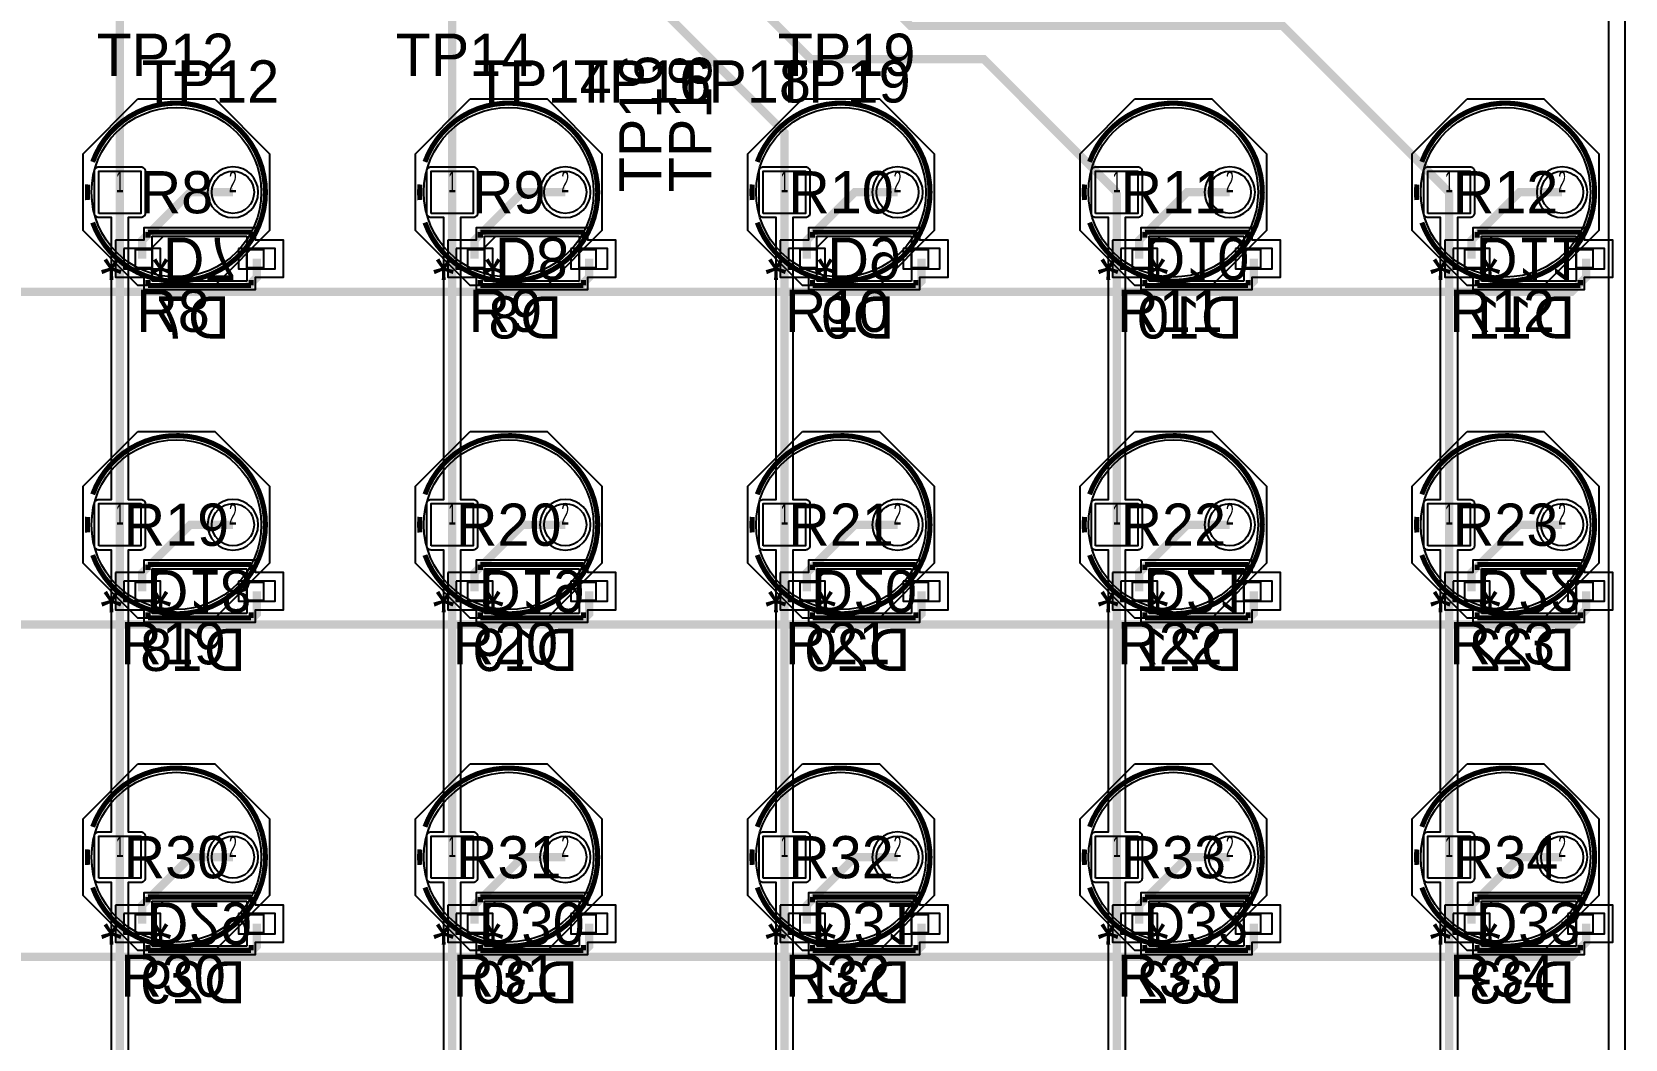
# Model space of a CAD drawing. Extents: x -64 to 44, y -64 to 41.
# Drawn here: x -4.45 to 43.5, y -15.47 to 14.82 of the extents above; entities that cross this region are included whole.
import ezdxf
from ezdxf.enums import TextEntityAlignment as Align

# ---------------------------------------------------------------- set-up
doc = ezdxf.new("R2010")
doc.units = 0
for name, color, linetype in [('ASSEMBLY', 12, 'CONTINUOUS'), ('BOUND', 85, 'CONTINUOUS'), ('COND', 80, 'CONTINUOUS'), ('COND2', 2, 'CONTINUOUS'), ('PACKAGES', 202, 'CONTINUOUS'), ('SILK_SCREEN', 85, 'CONTINUOUS'), ('SOLDER_MASK', 85, 'CONTINUOUS'), ('TEXT', 142, 'CONTINUOUS')]:
    doc.layers.add(name, color=color, linetype=linetype)

msp = doc.modelspace()

# ---------------------------------------------------------------- linework, layer by layer
at = {"layer": 'ASSEMBLY'}
for points in [[(2.4545, 10, -1), (-2.6509, 10, -1), (2.4545, 10)], [(12.4545, 10, -1), (7.3491, 10, -1), (12.4545, 10)], [(22.4545, 10, -1), (17.3491, 10, -1), (22.4545, 10)], [(32.4545, 10, -1), (27.3491, 10, -1), (32.4545, 10)], [(42.4545, 10, -1), (37.3491, 10, -1), (42.4545, 10)], [(2.4545, 0, -1), (-2.6509, 0, -1), (2.4545, 0)], [(12.4545, 0, -1), (7.3491, 0, -1), (12.4545, 0)], [(22.4545, 0, -1), (17.3491, 0, -1), (22.4545, 0)], [(32.4545, 0, -1), (27.3491, 0, -1), (32.4545, 0)], [(42.4545, 0, -1), (37.3491, 0, -1), (42.4545, 0)], [(2.4545, -10, -1), (-2.6509, -10, -1), (2.4545, -10)], [(12.4545, -10, -1), (7.3491, -10, -1), (12.4545, -10)], [(22.4545, -10, -1), (17.3491, -10, -1), (22.4545, -10)], [(32.4545, -10, -1), (27.3491, -10, -1), (32.4545, -10)], [(42.4545, -10, -1), (37.3491, -10, -1), (42.4545, -10)]]:
    msp.add_lwpolyline(points, format="xyb", dxfattribs=at)
for points in [[(-0.825, 8.3375), (-0.4875, 8.675)], [(-0.825, 8.675), (2.025, 8.675)], [(-0.825, 7.325), (-0.825, 8.675)], [(2.025, 8.675), (2.025, 7.325)], [(9.175, 8.3375), (9.5125, 8.675)], [(9.175, 8.675), (12.025, 8.675)], [(9.175, 7.325), (9.175, 8.675)], [(12.025, 8.675), (12.025, 7.325)], [(19.175, 8.3375), (19.5125, 8.675)], [(19.175, 8.675), (22.025, 8.675)], [(19.175, 7.325), (19.175, 8.675)], [(22.025, 8.675), (22.025, 7.325)], [(29.175, 8.3375), (29.5125, 8.675)], [(29.175, 8.675), (32.025, 8.675)], [(29.175, 7.325), (29.175, 8.675)], [(32.025, 8.675), (32.025, 7.325)], [(39.175, 8.3375), (39.5125, 8.675)], [(39.175, 8.675), (42.025, 8.675)], [(39.175, 7.325), (39.175, 8.675)], [(42.025, 8.675), (42.025, 7.325)], [(-1.325, 7.725), (-1.325, 8.275)], [(-1.325, 8.275), (-0.825, 8.275)], [(-0.825, 8.275), (-0.825, 7.725)], [(2.025, 7.725), (2.025, 8.275)], [(2.025, 8.275), (2.525, 8.275)], [(2.525, 8.275), (2.525, 7.725)], [(8.675, 7.725), (8.675, 8.275)], [(8.675, 8.275), (9.175, 8.275)], [(9.175, 8.275), (9.175, 7.725)], [(12.025, 7.725), (12.025, 8.275)], [(12.025, 8.275), (12.525, 8.275)], [(12.525, 8.275), (12.525, 7.725)], [(18.675, 7.725), (18.675, 8.275)], [(18.675, 8.275), (19.175, 8.275)], [(19.175, 8.275), (19.175, 7.725)], [(22.025, 7.725), (22.025, 8.275)], [(22.025, 8.275), (22.525, 8.275)], [(22.525, 8.275), (22.525, 7.725)], [(28.675, 7.725), (28.675, 8.275)], [(28.675, 8.275), (29.175, 8.275)], [(29.175, 8.275), (29.175, 7.725)], [(32.025, 7.725), (32.025, 8.275)], [(32.025, 8.275), (32.525, 8.275)], [(32.525, 8.275), (32.525, 7.725)], [(38.675, 7.725), (38.675, 8.275)], [(38.675, 8.275), (39.175, 8.275)], [(39.175, 8.275), (39.175, 7.725)], [(42.025, 7.725), (42.025, 8.275)], [(42.025, 8.275), (42.525, 8.275)], [(42.525, 8.275), (42.525, 7.725)], [(-0.825, 7.725), (-1.325, 7.725)], [(2.525, 7.725), (2.025, 7.725)], [(9.175, 7.725), (8.675, 7.725)], [(12.525, 7.725), (12.025, 7.725)], [(19.175, 7.725), (18.675, 7.725)], [(22.525, 7.725), (22.025, 7.725)], [(29.175, 7.725), (28.675, 7.725)], [(32.525, 7.725), (32.025, 7.725)], [(39.175, 7.725), (38.675, 7.725)], [(42.525, 7.725), (42.025, 7.725)], [(-0.825, 7.6625), (-0.4875, 7.325)], [(2.025, 7.325), (-0.825, 7.325)], [(9.175, 7.6625), (9.5125, 7.325)], [(12.025, 7.325), (9.175, 7.325)], [(19.175, 7.6625), (19.5125, 7.325)], [(22.025, 7.325), (19.175, 7.325)], [(29.175, 7.6625), (29.5125, 7.325)], [(32.025, 7.325), (29.175, 7.325)], [(39.175, 7.6625), (39.5125, 7.325)], [(42.025, 7.325), (39.175, 7.325)], [(-0.825, -1.6625), (-0.4875, -1.325)], [(-0.825, -1.325), (2.025, -1.325)], [(-0.825, -2.675), (-0.825, -1.325)], [(2.025, -1.325), (2.025, -2.675)], [(9.175, -1.6625), (9.5125, -1.325)], [(9.175, -1.325), (12.025, -1.325)], [(9.175, -2.675), (9.175, -1.325)], [(12.025, -1.325), (12.025, -2.675)], [(19.175, -1.6625), (19.5125, -1.325)], [(19.175, -1.325), (22.025, -1.325)], [(19.175, -2.675), (19.175, -1.325)], [(22.025, -1.325), (22.025, -2.675)], [(29.175, -1.6625), (29.5125, -1.325)], [(29.175, -1.325), (32.025, -1.325)], [(29.175, -2.675), (29.175, -1.325)], [(32.025, -1.325), (32.025, -2.675)], [(39.175, -1.6625), (39.5125, -1.325)], [(39.175, -1.325), (42.025, -1.325)], [(39.175, -2.675), (39.175, -1.325)], [(42.025, -1.325), (42.025, -2.675)], [(-1.325, -2.275), (-1.325, -1.725)], [(-1.325, -1.725), (-0.825, -1.725)], [(-0.825, -1.725), (-0.825, -2.275)], [(2.025, -2.275), (2.025, -1.725)], [(2.025, -1.725), (2.525, -1.725)], [(2.525, -1.725), (2.525, -2.275)], [(8.675, -2.275), (8.675, -1.725)], [(8.675, -1.725), (9.175, -1.725)], [(9.175, -1.725), (9.175, -2.275)], [(12.025, -2.275), (12.025, -1.725)], [(12.025, -1.725), (12.525, -1.725)], [(12.525, -1.725), (12.525, -2.275)], [(18.675, -2.275), (18.675, -1.725)], [(18.675, -1.725), (19.175, -1.725)], [(19.175, -1.725), (19.175, -2.275)], [(22.025, -2.275), (22.025, -1.725)], [(22.025, -1.725), (22.525, -1.725)], [(22.525, -1.725), (22.525, -2.275)], [(28.675, -2.275), (28.675, -1.725)], [(28.675, -1.725), (29.175, -1.725)], [(29.175, -1.725), (29.175, -2.275)], [(32.025, -2.275), (32.025, -1.725)], [(32.025, -1.725), (32.525, -1.725)], [(32.525, -1.725), (32.525, -2.275)], [(38.675, -2.275), (38.675, -1.725)], [(38.675, -1.725), (39.175, -1.725)], [(39.175, -1.725), (39.175, -2.275)], [(42.025, -2.275), (42.025, -1.725)], [(42.025, -1.725), (42.525, -1.725)], [(42.525, -1.725), (42.525, -2.275)], [(-0.825, -2.275), (-1.325, -2.275)], [(-0.825, -2.3375), (-0.4875, -2.675)], [(2.525, -2.275), (2.025, -2.275)], [(9.175, -2.275), (8.675, -2.275)], [(9.175, -2.3375), (9.5125, -2.675)], [(12.525, -2.275), (12.025, -2.275)], [(19.175, -2.275), (18.675, -2.275)], [(19.175, -2.3375), (19.5125, -2.675)], [(22.525, -2.275), (22.025, -2.275)], [(29.175, -2.275), (28.675, -2.275)], [(29.175, -2.3375), (29.5125, -2.675)], [(32.525, -2.275), (32.025, -2.275)], [(39.175, -2.275), (38.675, -2.275)], [(39.175, -2.3375), (39.5125, -2.675)], [(42.525, -2.275), (42.025, -2.275)], [(2.025, -2.675), (-0.825, -2.675)], [(12.025, -2.675), (9.175, -2.675)], [(22.025, -2.675), (19.175, -2.675)], [(32.025, -2.675), (29.175, -2.675)], [(42.025, -2.675), (39.175, -2.675)], [(-0.825, -11.6625), (-0.4875, -11.325)], [(-0.825, -11.325), (2.025, -11.325)], [(-0.825, -12.675), (-0.825, -11.325)], [(2.025, -11.325), (2.025, -12.675)], [(9.175, -11.6625), (9.5125, -11.325)], [(9.175, -11.325), (12.025, -11.325)], [(9.175, -12.675), (9.175, -11.325)], [(12.025, -11.325), (12.025, -12.675)], [(19.175, -11.6625), (19.5125, -11.325)], [(19.175, -11.325), (22.025, -11.325)], [(19.175, -12.675), (19.175, -11.325)], [(22.025, -11.325), (22.025, -12.675)], [(29.175, -11.6625), (29.5125, -11.325)], [(29.175, -11.325), (32.025, -11.325)], [(29.175, -12.675), (29.175, -11.325)], [(32.025, -11.325), (32.025, -12.675)], [(39.175, -11.6625), (39.5125, -11.325)], [(39.175, -11.325), (42.025, -11.325)], [(39.175, -12.675), (39.175, -11.325)], [(42.025, -11.325), (42.025, -12.675)], [(-1.325, -12.275), (-1.325, -11.725)], [(-1.325, -11.725), (-0.825, -11.725)], [(-0.825, -11.725), (-0.825, -12.275)], [(2.025, -12.275), (2.025, -11.725)], [(2.025, -11.725), (2.525, -11.725)], [(2.525, -11.725), (2.525, -12.275)], [(8.675, -12.275), (8.675, -11.725)], [(8.675, -11.725), (9.175, -11.725)], [(9.175, -11.725), (9.175, -12.275)], [(12.025, -12.275), (12.025, -11.725)], [(12.025, -11.725), (12.525, -11.725)], [(12.525, -11.725), (12.525, -12.275)], [(18.675, -12.275), (18.675, -11.725)], [(18.675, -11.725), (19.175, -11.725)], [(19.175, -11.725), (19.175, -12.275)], [(22.025, -12.275), (22.025, -11.725)], [(22.025, -11.725), (22.525, -11.725)], [(22.525, -11.725), (22.525, -12.275)], [(28.675, -12.275), (28.675, -11.725)], [(28.675, -11.725), (29.175, -11.725)], [(29.175, -11.725), (29.175, -12.275)], [(32.025, -12.275), (32.025, -11.725)], [(32.025, -11.725), (32.525, -11.725)], [(32.525, -11.725), (32.525, -12.275)], [(38.675, -12.275), (38.675, -11.725)], [(38.675, -11.725), (39.175, -11.725)], [(39.175, -11.725), (39.175, -12.275)], [(42.025, -12.275), (42.025, -11.725)], [(42.025, -11.725), (42.525, -11.725)], [(42.525, -11.725), (42.525, -12.275)], [(-0.825, -12.275), (-1.325, -12.275)], [(-0.825, -12.3375), (-0.4875, -12.675)], [(2.525, -12.275), (2.025, -12.275)], [(9.175, -12.275), (8.675, -12.275)], [(9.175, -12.3375), (9.5125, -12.675)], [(12.525, -12.275), (12.025, -12.275)], [(19.175, -12.275), (18.675, -12.275)], [(19.175, -12.3375), (19.5125, -12.675)], [(22.525, -12.275), (22.025, -12.275)], [(29.175, -12.275), (28.675, -12.275)], [(29.175, -12.3375), (29.5125, -12.675)], [(32.525, -12.275), (32.025, -12.275)], [(39.175, -12.275), (38.675, -12.275)], [(39.175, -12.3375), (39.5125, -12.675)], [(42.525, -12.275), (42.025, -12.275)], [(2.025, -12.675), (-0.825, -12.675)], [(12.025, -12.675), (9.175, -12.675)], [(22.025, -12.675), (19.175, -12.675)], [(32.025, -12.675), (29.175, -12.675)], [(42.025, -12.675), (39.175, -12.675)]]:
    msp.add_lwpolyline(points, dxfattribs=at)
at = {"layer": 'BOUND'}
for points in [[(-1.2539, 12.8067), (1.0575, 12.8067), (2.7085, 11.1557), (2.7085, 8.8443), (1.0575, 7.1933), (-1.2539, 7.1933), (-2.9049, 8.8443), (-2.9049, 11.1557)], [(8.7461, 12.8067), (11.0575, 12.8067), (12.7085, 11.1557), (12.7085, 8.8443), (11.0575, 7.1933), (8.7461, 7.1933), (7.0951, 8.8443), (7.0951, 11.1557)], [(18.7461, 12.8067), (21.0575, 12.8067), (22.7085, 11.1557), (22.7085, 8.8443), (21.0575, 7.1933), (18.7461, 7.1933), (17.0951, 8.8443), (17.0951, 11.1557)], [(28.7461, 12.8067), (31.0575, 12.8067), (32.7085, 11.1557), (32.7085, 8.8443), (31.0575, 7.1933), (28.7461, 7.1933), (27.0951, 8.8443), (27.0951, 11.1557)], [(38.7461, 12.8067), (41.0575, 12.8067), (42.7085, 11.1557), (42.7085, 8.8443), (41.0575, 7.1933), (38.7461, 7.1933), (37.0951, 8.8443), (37.0951, 11.1557)], [(-1.929, 8.559), (-1.929, 7.441), (-1.079, 7.441), (-1.079, 7.071), (2.279, 7.071), (2.279, 7.441), (3.129, 7.441), (3.129, 8.559), (2.279, 8.559), (2.279, 8.929), (-1.079, 8.929), (-1.079, 8.559)], [(8.071, 8.559), (8.071, 7.441), (8.921, 7.441), (8.921, 7.071), (12.279, 7.071), (12.279, 7.441), (13.129, 7.441), (13.129, 8.559), (12.279, 8.559), (12.279, 8.929), (8.921, 8.929), (8.921, 8.559)], [(18.071, 8.559), (18.071, 7.441), (18.921, 7.441), (18.921, 7.071), (22.279, 7.071), (22.279, 7.441), (23.129, 7.441), (23.129, 8.559), (22.279, 8.559), (22.279, 8.929), (18.921, 8.929), (18.921, 8.559)], [(28.071, 8.559), (28.071, 7.441), (28.921, 7.441), (28.921, 7.071), (32.279, 7.071), (32.279, 7.441), (33.129, 7.441), (33.129, 8.559), (32.279, 8.559), (32.279, 8.929), (28.921, 8.929), (28.921, 8.559)], [(38.071, 8.559), (38.071, 7.441), (38.921, 7.441), (38.921, 7.071), (42.279, 7.071), (42.279, 7.441), (43.129, 7.441), (43.129, 8.559), (42.279, 8.559), (42.279, 8.929), (38.921, 8.929), (38.921, 8.559)], [(-1.2539, 2.8067), (1.0575, 2.8067), (2.7085, 1.1557), (2.7085, -1.1557), (1.0575, -2.8067), (-1.2539, -2.8067), (-2.9049, -1.1557), (-2.9049, 1.1557)], [(8.7461, 2.8067), (11.0575, 2.8067), (12.7085, 1.1557), (12.7085, -1.1557), (11.0575, -2.8067), (8.7461, -2.8067), (7.0951, -1.1557), (7.0951, 1.1557)], [(18.7461, 2.8067), (21.0575, 2.8067), (22.7085, 1.1557), (22.7085, -1.1557), (21.0575, -2.8067), (18.7461, -2.8067), (17.0951, -1.1557), (17.0951, 1.1557)], [(28.7461, 2.8067), (31.0575, 2.8067), (32.7085, 1.1557), (32.7085, -1.1557), (31.0575, -2.8067), (28.7461, -2.8067), (27.0951, -1.1557), (27.0951, 1.1557)], [(38.7461, 2.8067), (41.0575, 2.8067), (42.7085, 1.1557), (42.7085, -1.1557), (41.0575, -2.8067), (38.7461, -2.8067), (37.0951, -1.1557), (37.0951, 1.1557)], [(-1.929, -1.441), (-1.929, -2.559), (-1.079, -2.559), (-1.079, -2.929), (2.279, -2.929), (2.279, -2.559), (3.129, -2.559), (3.129, -1.441), (2.279, -1.441), (2.279, -1.071), (-1.079, -1.071), (-1.079, -1.441)], [(8.071, -1.441), (8.071, -2.559), (8.921, -2.559), (8.921, -2.929), (12.279, -2.929), (12.279, -2.559), (13.129, -2.559), (13.129, -1.441), (12.279, -1.441), (12.279, -1.071), (8.921, -1.071), (8.921, -1.441)], [(18.071, -1.441), (18.071, -2.559), (18.921, -2.559), (18.921, -2.929), (22.279, -2.929), (22.279, -2.559), (23.129, -2.559), (23.129, -1.441), (22.279, -1.441), (22.279, -1.071), (18.921, -1.071), (18.921, -1.441)], [(28.071, -1.441), (28.071, -2.559), (28.921, -2.559), (28.921, -2.929), (32.279, -2.929), (32.279, -2.559), (33.129, -2.559), (33.129, -1.441), (32.279, -1.441), (32.279, -1.071), (28.921, -1.071), (28.921, -1.441)], [(38.071, -1.441), (38.071, -2.559), (38.921, -2.559), (38.921, -2.929), (42.279, -2.929), (42.279, -2.559), (43.129, -2.559), (43.129, -1.441), (42.279, -1.441), (42.279, -1.071), (38.921, -1.071), (38.921, -1.441)], [(-1.2539, -7.1933), (1.0575, -7.1933), (2.7085, -8.8443), (2.7085, -11.1557), (1.0575, -12.8067), (-1.2539, -12.8067), (-2.9049, -11.1557), (-2.9049, -8.8443)], [(8.7461, -7.1933), (11.0575, -7.1933), (12.7085, -8.8443), (12.7085, -11.1557), (11.0575, -12.8067), (8.7461, -12.8067), (7.0951, -11.1557), (7.0951, -8.8443)], [(18.7461, -7.1933), (21.0575, -7.1933), (22.7085, -8.8443), (22.7085, -11.1557), (21.0575, -12.8067), (18.7461, -12.8067), (17.0951, -11.1557), (17.0951, -8.8443)], [(28.7461, -7.1933), (31.0575, -7.1933), (32.7085, -8.8443), (32.7085, -11.1557), (31.0575, -12.8067), (28.7461, -12.8067), (27.0951, -11.1557), (27.0951, -8.8443)], [(38.7461, -7.1933), (41.0575, -7.1933), (42.7085, -8.8443), (42.7085, -11.1557), (41.0575, -12.8067), (38.7461, -12.8067), (37.0951, -11.1557), (37.0951, -8.8443)], [(-1.929, -11.441), (-1.929, -12.559), (-1.079, -12.559), (-1.079, -12.929), (2.279, -12.929), (2.279, -12.559), (3.129, -12.559), (3.129, -11.441), (2.279, -11.441), (2.279, -11.071), (-1.079, -11.071), (-1.079, -11.441)], [(8.071, -11.441), (8.071, -12.559), (8.921, -12.559), (8.921, -12.929), (12.279, -12.929), (12.279, -12.559), (13.129, -12.559), (13.129, -11.441), (12.279, -11.441), (12.279, -11.071), (8.921, -11.071), (8.921, -11.441)], [(18.071, -11.441), (18.071, -12.559), (18.921, -12.559), (18.921, -12.929), (22.279, -12.929), (22.279, -12.559), (23.129, -12.559), (23.129, -11.441), (22.279, -11.441), (22.279, -11.071), (18.921, -11.071), (18.921, -11.441)], [(28.071, -11.441), (28.071, -12.559), (28.921, -12.559), (28.921, -12.929), (32.279, -12.929), (32.279, -12.559), (33.129, -12.559), (33.129, -11.441), (32.279, -11.441), (32.279, -11.071), (28.921, -11.071), (28.921, -11.441)], [(38.071, -11.441), (38.071, -12.559), (38.921, -12.559), (38.921, -12.929), (42.279, -12.929), (42.279, -12.559), (43.129, -12.559), (43.129, -11.441), (42.279, -11.441), (42.279, -11.071), (38.921, -11.071), (38.921, -11.441)]]:
    msp.add_lwpolyline(points, close=True, dxfattribs=at)
at = {"layer": 'COND'}
msp.add_lwpolyline([(-62.9999, 39), (42.9999, 39), (42.9999, -63.4999), (-62.9999, -63.4999)], dxfattribs=at)
for points in [[(-2.0522, -19.2378), (-2.0522, -10.7622), (-2.435, -10.7622, -0.414214), (-2.5622, -10.635), (-2.5622, -9.365, -0.414214), (-2.435, -9.2378), (-2.0522, -9.2378), (-2.0522, -0.7622), (-2.435, -0.7622, -0.414214), (-2.5622, -0.635), (-2.5622, 0.635, -0.414214), (-2.435, 0.7622), (-2.0522, 0.7622), (-2.0522, 9.2378), (-2.435, 9.2378, -0.414214), (-2.5622, 9.365), (-2.5622, 10.635, -0.414214), (-2.435, 10.7622), (-1.165, 10.7622, -0.414214), (-1.0378, 10.635), (-1.0378, 9.365, -0.414214), (-1.165, 9.2378), (-1.5478, 9.2378), (-1.5478, 0.7622), (-1.165, 0.7622, -0.414214), (-1.0378, 0.635), (-1.0378, -0.635, -0.414214), (-1.165, -0.7622), (-1.5478, -0.7622), (-1.5478, -9.2378), (-1.165, -9.2378, -0.414214), (-1.0378, -9.365), (-1.0378, -10.635, -0.414214), (-1.165, -10.7622), (-1.5478, -10.7622), (-1.5478, -19.2378)], [(7.9478, -19.2378), (7.9478, -10.7622), (7.565, -10.7622, -0.414214), (7.4378, -10.635), (7.4378, -9.365, -0.414214), (7.565, -9.2378), (7.9478, -9.2378), (7.9478, -0.7622), (7.565, -0.7622, -0.414214), (7.4378, -0.635), (7.4378, 0.635, -0.414214), (7.565, 0.7622), (7.9478, 0.7622), (7.9478, 9.2378), (7.565, 9.2378, -0.414214), (7.4378, 9.365), (7.4378, 10.635, -0.414214), (7.565, 10.7622), (8.835, 10.7622, -0.414214), (8.9622, 10.635), (8.9622, 9.365, -0.414214), (8.835, 9.2378), (8.4522, 9.2378), (8.4522, 0.7622), (8.835, 0.7622, -0.414214), (8.9622, 0.635), (8.9622, -0.635, -0.414214), (8.835, -0.7622), (8.4522, -0.7622), (8.4522, -9.2378), (8.835, -9.2378, -0.414214), (8.9622, -9.365), (8.9622, -10.635, -0.414214), (8.835, -10.7622), (8.4522, -10.7622), (8.4522, -19.2378)], [(17.9478, -19.2378), (17.9478, -10.7622), (17.565, -10.7622, -0.414214), (17.4378, -10.635), (17.4378, -9.365, -0.414214), (17.565, -9.2378), (17.9478, -9.2378), (17.9478, -0.7622), (17.565, -0.7622, -0.414214), (17.4378, -0.635), (17.4378, 0.635, -0.414214), (17.565, 0.7622), (17.9478, 0.7622), (17.9478, 9.2378), (17.565, 9.2378, -0.414214), (17.4378, 9.365), (17.4378, 10.635, -0.414214), (17.565, 10.7622), (18.835, 10.7622, -0.414214), (18.9622, 10.635), (18.9622, 9.365, -0.414214), (18.835, 9.2378), (18.4522, 9.2378), (18.4522, 0.7622), (18.835, 0.7622, -0.414214), (18.9622, 0.635), (18.9622, -0.635, -0.414214), (18.835, -0.7622), (18.4522, -0.7622), (18.4522, -9.2378), (18.835, -9.2378, -0.414214), (18.9622, -9.365), (18.9622, -10.635, -0.414214), (18.835, -10.7622), (18.4522, -10.7622), (18.4522, -19.2378)], [(27.9478, -19.2378), (27.9478, -10.7622), (27.565, -10.7622, -0.414214), (27.4378, -10.635), (27.4378, -9.365, -0.414214), (27.565, -9.2378), (27.9478, -9.2378), (27.9478, -0.7622), (27.565, -0.7622, -0.414214), (27.4378, -0.635), (27.4378, 0.635, -0.414214), (27.565, 0.7622), (27.9478, 0.7622), (27.9478, 9.2378), (27.565, 9.2378, -0.414214), (27.4378, 9.365), (27.4378, 10.635, -0.414214), (27.565, 10.7622), (28.835, 10.7622, -0.414214), (28.9622, 10.635), (28.9622, 9.365, -0.414214), (28.835, 9.2378), (28.4522, 9.2378), (28.4522, 0.7622), (28.835, 0.7622, -0.414214), (28.9622, 0.635), (28.9622, -0.635, -0.414214), (28.835, -0.7622), (28.4522, -0.7622), (28.4522, -9.2378), (28.835, -9.2378, -0.414214), (28.9622, -9.365), (28.9622, -10.635, -0.414214), (28.835, -10.7622), (28.4522, -10.7622), (28.4522, -19.2378)], [(37.9478, -19.2378), (37.9478, -10.7622), (37.565, -10.7622, -0.414214), (37.4378, -10.635), (37.4378, -9.365, -0.414214), (37.565, -9.2378), (37.9478, -9.2378), (37.9478, -0.7622), (37.565, -0.7622, -0.414214), (37.4378, -0.635), (37.4378, 0.635, -0.414214), (37.565, 0.7622), (37.9478, 0.7622), (37.9478, 9.2378), (37.565, 9.2378, -0.414214), (37.4378, 9.365), (37.4378, 10.635, -0.414214), (37.565, 10.7622), (38.835, 10.7622, -0.414214), (38.9622, 10.635), (38.9622, 9.365, -0.414214), (38.835, 9.2378), (38.4522, 9.2378), (38.4522, 0.7622), (38.835, 0.7622, -0.414214), (38.9622, 0.635), (38.9622, -0.635, -0.414214), (38.835, -0.7622), (38.4522, -0.7622), (38.4522, -9.2378), (38.835, -9.2378, -0.414214), (38.9622, -9.365), (38.9622, -10.635, -0.414214), (38.835, -10.7622), (38.4522, -10.7622), (38.4522, -19.2378)]]:
    msp.add_lwpolyline(points, format="xyb", dxfattribs=at)
for points in [[(-2.435, 9.365), (-2.435, 10.635), (-1.165, 10.635), (-1.165, 9.365)], [(7.565, 9.365), (7.565, 10.635), (8.835, 10.635), (8.835, 9.365)], [(17.565, 9.365), (17.565, 10.635), (18.835, 10.635), (18.835, 9.365)], [(27.565, 9.365), (27.565, 10.635), (28.835, 10.635), (28.835, 9.365)], [(37.565, 9.365), (37.565, 10.635), (38.835, 10.635), (38.835, 9.365)], [(-2.435, -0.635), (-2.435, 0.635), (-1.165, 0.635), (-1.165, -0.635)], [(7.565, -0.635), (7.565, 0.635), (8.835, 0.635), (8.835, -0.635)], [(17.565, -0.635), (17.565, 0.635), (18.835, 0.635), (18.835, -0.635)], [(27.565, -0.635), (27.565, 0.635), (28.835, 0.635), (28.835, -0.635)], [(37.565, -0.635), (37.565, 0.635), (38.835, 0.635), (38.835, -0.635)], [(-2.435, -10.635), (-2.435, -9.365), (-1.165, -9.365), (-1.165, -10.635)], [(7.565, -10.635), (7.565, -9.365), (8.835, -9.365), (8.835, -10.635)], [(17.565, -10.635), (17.565, -9.365), (18.835, -9.365), (18.835, -10.635)], [(27.565, -10.635), (27.565, -9.365), (28.835, -9.365), (28.835, -10.635)], [(37.565, -10.635), (37.565, -9.365), (38.835, -9.365), (38.835, -10.635)]]:
    msp.add_lwpolyline(points, close=True, dxfattribs=at)
for points in [[(2.3658, 10, 1), (0.8414, 10, 1)], [(12.3658, 10, 1), (10.8414, 10, 1)], [(22.3658, 10, 1), (20.8414, 10, 1)], [(32.3658, 10, 1), (30.8414, 10, 1)], [(42.3658, 10, 1), (40.8414, 10, 1)], [(2.3658, 0, 1), (0.8414, 0, 1)], [(12.3658, 0, 1), (10.8414, 0, 1)], [(22.3658, 0, 1), (20.8414, 0, 1)], [(32.3658, 0, 1), (30.8414, 0, 1)], [(42.3658, 0, 1), (40.8414, 0, 1)], [(2.3658, -10, 1), (0.8414, -10, 1)], [(12.3658, -10, 1), (10.8414, -10, 1)], [(22.3658, -10, 1), (20.8414, -10, 1)], [(32.3658, -10, 1), (30.8414, -10, 1)], [(42.3658, -10, 1), (40.8414, -10, 1)]]:
    msp.add_lwpolyline(points, format="xyb", close=True, dxfattribs=at)
at = {"layer": 'COND', "const_width": 0.25}
for points in [[(-1.8, 0), (-1.8, 10)], [(8.2, 0), (8.2, 10)], [(18.2, 0), (18.2, 10)], [(28.2, 0), (28.2, 10)], [(38.2, 0), (38.2, 10)], [(-1.8, -10), (-1.8, 0)], [(8.2, -10), (8.2, 0)], [(18.2, -10), (18.2, 0)], [(28.2, -10), (28.2, 0)], [(38.2, -10), (38.2, 0)], [(-1.8, -20), (-1.8, -10)], [(8.2, -20), (8.2, -10)], [(18.2, -20), (18.2, -10)], [(28.2, -20), (28.2, -10)], [(38.2, -20), (38.2, -10)]]:
    msp.add_lwpolyline(points, dxfattribs=at)
at = {"layer": 'COND'}
for centre in [(1.6036, 10), (11.6036, 10), (21.6036, 10), (31.6036, 10), (41.6036, 10), (1.6036, 0), (11.6036, 0), (21.6036, 0), (31.6036, 0), (41.6036, 0), (1.6036, -10), (11.6036, -10), (21.6036, -10), (31.6036, -10), (41.6036, -10)]:
    msp.add_circle(centre, 0.635, dxfattribs=at)
at = {"layer": 'COND2', "const_width": 0.25}
for points in [[(38.2, 10), (33.2, 15), (22, 15), (19, 18)], [(28.2, 10), (24.2, 14), (18.9999, 14), (17.0394, 15.9605), (17.0394, 16.4307), (16, 17.4701)], [(-1.8, 10), (-1.8, 17)], [(18.2, 10), (18.2, 11.7999), (13, 16.9999)], [(8.2, 10), (8.2, 16)], [(1.6036, 10), (0.318, 10), (-1.125, 8.557), (-1.125, 8)], [(11.6036, 10), (10.318, 10), (8.875, 8.557), (8.875, 8)], [(21.6036, 10), (20.318, 10), (18.875, 8.557), (18.875, 8)], [(31.6036, 10), (30.318, 10), (28.875, 8.557), (28.875, 8)], [(41.6036, 10), (40.318, 10), (38.875, 8.557), (38.875, 8)], [(2.325, 8), (2.325, 7.443), (1.882, 7)], [(12.325, 8), (12.325, 7.443), (11.882, 7)], [(22.325, 8), (22.325, 7.325), (22, 7)], [(32.325, 8), (32.325, 7.325), (32, 7)], [(42.325, 8), (42.325, 7.443), (41.882, 7), (32, 7)], [(1.882, 7), (-8.118, 7)], [(11.882, 7), (1.882, 7)], [(22, 7), (11.882, 7)], [(32, 7), (22, 7)], [(1.6036, 0), (0.318, 0), (-1.125, -1.443), (-1.125, -2)], [(11.6036, 0), (10.318, 0), (8.875, -1.443), (8.875, -2)], [(21.6036, 0), (20.318, 0), (18.875, -1.443), (18.875, -2)], [(31.6036, 0), (30.318, 0), (28.875, -1.443), (28.875, -2)], [(41.6036, 0), (40.318, 0), (38.875, -1.443), (38.875, -2)], [(2.325, -2), (2.325, -2.675), (2, -3)], [(12.325, -2), (12.325, -2.675), (12, -3)], [(22.325, -2), (22.325, -2.675), (22, -3)], [(32.325, -2), (32.325, -2.675), (32, -3)], [(42.325, -2), (42.325, -2.557), (41.882, -3), (32, -3)], [(2, -3), (-8, -3)], [(12, -3), (2, -3)], [(22, -3), (12, -3)], [(32, -3), (22, -3)], [(1.6036, -10), (0.318, -10), (-1.125, -11.443), (-1.125, -12)], [(11.6036, -10), (10.318, -10), (8.875, -11.443), (8.875, -12)], [(21.6036, -10), (20.318, -10), (18.875, -11.443), (18.875, -12)], [(31.6036, -10), (30.318, -10), (28.875, -11.443), (28.875, -12)], [(41.6036, -10), (40.318, -10), (38.875, -11.443), (38.875, -12)], [(2.325, -12), (2.325, -12.675), (2, -13)], [(12.325, -12), (12.325, -12.675), (12, -13)], [(22.325, -12), (22.325, -12.675), (22, -13)], [(32.325, -12), (32.325, -12.675), (32, -13)], [(42.325, -12), (42.325, -12.557), (41.882, -13), (32, -13)], [(2, -13), (-8, -13)], [(12, -13), (2, -13)], [(22, -13), (12, -13)], [(32, -13), (22, -13)]]:
    msp.add_lwpolyline(points, dxfattribs=at)
at = {"layer": 'COND2'}
for points in [[(-2.435, 9.365), (-2.435, 10.635), (-1.165, 10.635), (-1.165, 9.365)], [(7.565, 9.365), (7.565, 10.635), (8.835, 10.635), (8.835, 9.365)], [(17.565, 9.365), (17.565, 10.635), (18.835, 10.635), (18.835, 9.365)], [(27.565, 9.365), (27.565, 10.635), (28.835, 10.635), (28.835, 9.365)], [(37.565, 9.365), (37.565, 10.635), (38.835, 10.635), (38.835, 9.365)], [(-1.675, 8.305), (-1.675, 7.695), (-0.575, 7.695), (-0.575, 8.305)], [(1.775, 8.305), (1.775, 7.695), (2.875, 7.695), (2.875, 8.305)], [(8.325, 8.305), (8.325, 7.695), (9.425, 7.695), (9.425, 8.305)], [(11.775, 8.305), (11.775, 7.695), (12.875, 7.695), (12.875, 8.305)], [(18.325, 8.305), (18.325, 7.695), (19.425, 7.695), (19.425, 8.305)], [(21.775, 8.305), (21.775, 7.695), (22.875, 7.695), (22.875, 8.305)], [(28.325, 8.305), (28.325, 7.695), (29.425, 7.695), (29.425, 8.305)], [(31.775, 8.305), (31.775, 7.695), (32.875, 7.695), (32.875, 8.305)], [(38.325, 8.305), (38.325, 7.695), (39.425, 7.695), (39.425, 8.305)], [(41.775, 8.305), (41.775, 7.695), (42.875, 7.695), (42.875, 8.305)], [(-2.435, -0.635), (-2.435, 0.635), (-1.165, 0.635), (-1.165, -0.635)], [(7.565, -0.635), (7.565, 0.635), (8.835, 0.635), (8.835, -0.635)], [(17.565, -0.635), (17.565, 0.635), (18.835, 0.635), (18.835, -0.635)], [(27.565, -0.635), (27.565, 0.635), (28.835, 0.635), (28.835, -0.635)], [(37.565, -0.635), (37.565, 0.635), (38.835, 0.635), (38.835, -0.635)], [(-1.675, -1.695), (-1.675, -2.305), (-0.575, -2.305), (-0.575, -1.695)], [(1.775, -1.695), (1.775, -2.305), (2.875, -2.305), (2.875, -1.695)], [(8.325, -1.695), (8.325, -2.305), (9.425, -2.305), (9.425, -1.695)], [(11.775, -1.695), (11.775, -2.305), (12.875, -2.305), (12.875, -1.695)], [(18.325, -1.695), (18.325, -2.305), (19.425, -2.305), (19.425, -1.695)], [(21.775, -1.695), (21.775, -2.305), (22.875, -2.305), (22.875, -1.695)], [(28.325, -1.695), (28.325, -2.305), (29.425, -2.305), (29.425, -1.695)], [(31.775, -1.695), (31.775, -2.305), (32.875, -2.305), (32.875, -1.695)], [(38.325, -1.695), (38.325, -2.305), (39.425, -2.305), (39.425, -1.695)], [(41.775, -1.695), (41.775, -2.305), (42.875, -2.305), (42.875, -1.695)], [(-2.435, -10.635), (-2.435, -9.365), (-1.165, -9.365), (-1.165, -10.635)], [(7.565, -10.635), (7.565, -9.365), (8.835, -9.365), (8.835, -10.635)], [(17.565, -10.635), (17.565, -9.365), (18.835, -9.365), (18.835, -10.635)], [(27.565, -10.635), (27.565, -9.365), (28.835, -9.365), (28.835, -10.635)], [(37.565, -10.635), (37.565, -9.365), (38.835, -9.365), (38.835, -10.635)], [(-1.675, -11.695), (-1.675, -12.305), (-0.575, -12.305), (-0.575, -11.695)], [(1.775, -11.695), (1.775, -12.305), (2.875, -12.305), (2.875, -11.695)], [(8.325, -11.695), (8.325, -12.305), (9.425, -12.305), (9.425, -11.695)], [(11.775, -11.695), (11.775, -12.305), (12.875, -12.305), (12.875, -11.695)], [(18.325, -11.695), (18.325, -12.305), (19.425, -12.305), (19.425, -11.695)], [(21.775, -11.695), (21.775, -12.305), (22.875, -12.305), (22.875, -11.695)], [(28.325, -11.695), (28.325, -12.305), (29.425, -12.305), (29.425, -11.695)], [(31.775, -11.695), (31.775, -12.305), (32.875, -12.305), (32.875, -11.695)], [(38.325, -11.695), (38.325, -12.305), (39.425, -12.305), (39.425, -11.695)], [(41.775, -11.695), (41.775, -12.305), (42.875, -12.305), (42.875, -11.695)]]:
    msp.add_lwpolyline(points, close=True, dxfattribs=at)
for centre in [(1.6036, 10), (11.6036, 10), (21.6036, 10), (31.6036, 10), (41.6036, 10), (1.6036, 0), (11.6036, 0), (21.6036, 0), (31.6036, 0), (41.6036, 0), (1.6036, -10), (11.6036, -10), (21.6036, -10), (31.6036, -10), (41.6036, -10)]:
    msp.add_circle(centre, 0.635, dxfattribs=at)
at = {"layer": 'PACKAGES'}
msp.add_lwpolyline([(-63.5, 40), (-63.5, -64), (43.5, -64), (43.5, 40)], close=True, dxfattribs=at)
at = {"layer": 'SILK_SCREEN', "const_width": 0.1524}
for points in [[(2.5815, 10, 0.83966), (-2.6175, 10.9132)], [(12.5815, 10, 0.83966), (7.3825, 10.9132)], [(22.5815, 10, 0.83966), (17.3825, 10.9132)], [(32.5815, 10, 0.83966), (27.3825, 10.9132)], [(42.5815, 10, 0.83966), (37.3825, 10.9132)], [(-2.7677, 10.2331, 0.043577), (-2.7677, 9.7669)], [(-2.6175, 9.0868, 0.83966), (2.5815, 10)], [(7.2323, 10.2331, 0.043577), (7.2323, 9.7669)], [(7.3825, 9.0868, 0.83966), (12.5815, 10)], [(17.2323, 10.2331, 0.043577), (17.2323, 9.7669)], [(17.3825, 9.0868, 0.83966), (22.5815, 10)], [(27.2323, 10.2331, 0.043577), (27.2323, 9.7669)], [(27.3825, 9.0868, 0.83966), (32.5815, 10)], [(37.2323, 10.2331, 0.043577), (37.2323, 9.7669)], [(37.3825, 9.0868, 0.83966), (42.5815, 10)], [(2.5815, 0, 0.83966), (-2.6175, 0.9132)], [(12.5815, 0, 0.83966), (7.3825, 0.9132)], [(22.5815, 0, 0.83966), (17.3825, 0.9132)], [(32.5815, 0, 0.83966), (27.3825, 0.9132)], [(42.5815, 0, 0.83966), (37.3825, 0.9132)], [(-2.7677, 0.2331, 0.043577), (-2.7677, -0.2331)], [(-2.6175, -0.9132, 0.83966), (2.5815, 0)], [(7.2323, 0.2331, 0.043577), (7.2323, -0.2331)], [(7.3825, -0.9132, 0.83966), (12.5815, 0)], [(17.2323, 0.2331, 0.043577), (17.2323, -0.2331)], [(17.3825, -0.9132, 0.83966), (22.5815, 0)], [(27.2323, 0.2331, 0.043577), (27.2323, -0.2331)], [(27.3825, -0.9132, 0.83966), (32.5815, 0)], [(37.2323, 0.2331, 0.043577), (37.2323, -0.2331)], [(37.3825, -0.9132, 0.83966), (42.5815, 0)], [(2.5815, -10, 0.83966), (-2.6175, -9.0868)], [(12.5815, -10, 0.83966), (7.3825, -9.0868)], [(22.5815, -10, 0.83966), (17.3825, -9.0868)], [(32.5815, -10, 0.83966), (27.3825, -9.0868)], [(42.5815, -10, 0.83966), (37.3825, -9.0868)], [(-2.7677, -9.7669, 0.043577), (-2.7677, -10.2331)], [(-2.6175, -10.9132, 0.83966), (2.5815, -10)], [(7.2323, -9.7669, 0.043577), (7.2323, -10.2331)], [(7.3825, -10.9132, 0.83966), (12.5815, -10)], [(17.2323, -9.7669, 0.043577), (17.2323, -10.2331)], [(17.3825, -10.9132, 0.83966), (22.5815, -10)], [(27.2323, -9.7669, 0.043577), (27.2323, -10.2331)], [(27.3825, -10.9132, 0.83966), (32.5815, -10)], [(37.2323, -9.7669, 0.043577), (37.2323, -10.2331)], [(37.3825, -10.9132, 0.83966), (42.5815, -10)]]:
    msp.add_lwpolyline(points, format="xyb", dxfattribs=at)
for points in [[(-0.952, 8.802), (2.152, 8.802)], [(-0.952, 8.6377), (-0.952, 8.802)], [(2.152, 8.802), (2.152, 8.6377)], [(9.048, 8.802), (12.152, 8.802)], [(9.048, 8.6377), (9.048, 8.802)], [(12.152, 8.802), (12.152, 8.6377)], [(19.048, 8.802), (22.152, 8.802)], [(19.048, 8.6377), (19.048, 8.802)], [(22.152, 8.802), (22.152, 8.6377)], [(29.048, 8.802), (32.152, 8.802)], [(29.048, 8.6377), (29.048, 8.802)], [(32.152, 8.802), (32.152, 8.6377)], [(39.048, 8.802), (42.152, 8.802)], [(39.048, 8.6377), (39.048, 8.802)], [(42.152, 8.802), (42.152, 8.6377)], [(-0.952, 7.198), (-0.952, 7.3623)], [(2.152, 7.198), (-0.952, 7.198)], [(2.152, 7.3623), (2.152, 7.198)], [(9.048, 7.198), (9.048, 7.3623)], [(12.152, 7.198), (9.048, 7.198)], [(12.152, 7.3623), (12.152, 7.198)], [(19.048, 7.198), (19.048, 7.3623)], [(22.152, 7.198), (19.048, 7.198)], [(22.152, 7.3623), (22.152, 7.198)], [(29.048, 7.198), (29.048, 7.3623)], [(32.152, 7.198), (29.048, 7.198)], [(32.152, 7.3623), (32.152, 7.198)], [(39.048, 7.198), (39.048, 7.3623)], [(42.152, 7.198), (39.048, 7.198)], [(42.152, 7.3623), (42.152, 7.198)], [(-0.952, -1.198), (2.152, -1.198)], [(-0.952, -1.3623), (-0.952, -1.198)], [(2.152, -1.198), (2.152, -1.3623)], [(9.048, -1.198), (12.152, -1.198)], [(9.048, -1.3623), (9.048, -1.198)], [(12.152, -1.198), (12.152, -1.3623)], [(19.048, -1.198), (22.152, -1.198)], [(19.048, -1.3623), (19.048, -1.198)], [(22.152, -1.198), (22.152, -1.3623)], [(29.048, -1.198), (32.152, -1.198)], [(29.048, -1.3623), (29.048, -1.198)], [(32.152, -1.198), (32.152, -1.3623)], [(39.048, -1.198), (42.152, -1.198)], [(39.048, -1.3623), (39.048, -1.198)], [(42.152, -1.198), (42.152, -1.3623)], [(-0.952, -2.802), (-0.952, -2.6377)], [(2.152, -2.802), (-0.952, -2.802)], [(2.152, -2.6377), (2.152, -2.802)], [(9.048, -2.802), (9.048, -2.6377)], [(12.152, -2.802), (9.048, -2.802)], [(12.152, -2.6377), (12.152, -2.802)], [(19.048, -2.802), (19.048, -2.6377)], [(22.152, -2.802), (19.048, -2.802)], [(22.152, -2.6377), (22.152, -2.802)], [(29.048, -2.802), (29.048, -2.6377)], [(32.152, -2.802), (29.048, -2.802)], [(32.152, -2.6377), (32.152, -2.802)], [(39.048, -2.802), (39.048, -2.6377)], [(42.152, -2.802), (39.048, -2.802)], [(42.152, -2.6377), (42.152, -2.802)], [(-0.952, -11.198), (2.152, -11.198)], [(-0.952, -11.3623), (-0.952, -11.198)], [(2.152, -11.198), (2.152, -11.3623)], [(9.048, -11.198), (12.152, -11.198)], [(9.048, -11.3623), (9.048, -11.198)], [(12.152, -11.198), (12.152, -11.3623)], [(19.048, -11.198), (22.152, -11.198)], [(19.048, -11.3623), (19.048, -11.198)], [(22.152, -11.198), (22.152, -11.3623)], [(29.048, -11.198), (32.152, -11.198)], [(29.048, -11.3623), (29.048, -11.198)], [(32.152, -11.198), (32.152, -11.3623)], [(39.048, -11.198), (42.152, -11.198)], [(39.048, -11.3623), (39.048, -11.198)], [(42.152, -11.198), (42.152, -11.3623)], [(-0.952, -12.802), (-0.952, -12.6377)], [(2.152, -12.802), (-0.952, -12.802)], [(2.152, -12.6377), (2.152, -12.802)], [(9.048, -12.802), (9.048, -12.6377)], [(12.152, -12.802), (9.048, -12.802)], [(12.152, -12.6377), (12.152, -12.802)], [(19.048, -12.802), (19.048, -12.6377)], [(22.152, -12.802), (19.048, -12.802)], [(22.152, -12.6377), (22.152, -12.802)], [(29.048, -12.802), (29.048, -12.6377)], [(32.152, -12.802), (29.048, -12.802)], [(32.152, -12.6377), (32.152, -12.802)], [(39.048, -12.802), (39.048, -12.6377)], [(42.152, -12.802), (39.048, -12.802)], [(42.152, -12.6377), (42.152, -12.802)]]:
    msp.add_lwpolyline(points, dxfattribs=at)
at = {"layer": 'SOLDER_MASK'}
for points in [[(-2.435, 9.365), (-2.435, 10.635), (-1.165, 10.635), (-1.165, 9.365)], [(7.565, 9.365), (7.565, 10.635), (8.835, 10.635), (8.835, 9.365)], [(17.565, 9.365), (17.565, 10.635), (18.835, 10.635), (18.835, 9.365)], [(27.565, 9.365), (27.565, 10.635), (28.835, 10.635), (28.835, 9.365)], [(37.565, 9.365), (37.565, 10.635), (38.835, 10.635), (38.835, 9.365)], [(-2.435, -0.635), (-2.435, 0.635), (-1.165, 0.635), (-1.165, -0.635)], [(7.565, -0.635), (7.565, 0.635), (8.835, 0.635), (8.835, -0.635)], [(17.565, -0.635), (17.565, 0.635), (18.835, 0.635), (18.835, -0.635)], [(27.565, -0.635), (27.565, 0.635), (28.835, 0.635), (28.835, -0.635)], [(37.565, -0.635), (37.565, 0.635), (38.835, 0.635), (38.835, -0.635)], [(-2.435, -10.635), (-2.435, -9.365), (-1.165, -9.365), (-1.165, -10.635)], [(7.565, -10.635), (7.565, -9.365), (8.835, -9.365), (8.835, -10.635)], [(17.565, -10.635), (17.565, -9.365), (18.835, -9.365), (18.835, -10.635)], [(27.565, -10.635), (27.565, -9.365), (28.835, -9.365), (28.835, -10.635)], [(37.565, -10.635), (37.565, -9.365), (38.835, -9.365), (38.835, -10.635)]]:
    msp.add_lwpolyline(points, close=True, dxfattribs=at)
for centre in [(1.6036, 10), (11.6036, 10), (21.6036, 10), (31.6036, 10), (41.6036, 10), (1.6036, 0), (11.6036, 0), (21.6036, 0), (31.6036, 0), (41.6036, 0), (1.6036, -10), (11.6036, -10), (21.6036, -10), (31.6036, -10), (41.6036, -10)]:
    msp.add_circle(centre, 0.635, dxfattribs=at)

# ---------------------------------------------------------------- texts
at = {"layer": 'ASSEMBLY', "text_generation_flag": 2, "width": 1.02}
for p in [(-0.571, 8.635), (9.429, 8.635), (19.429, 8.635), (29.429, 8.635), (39.429, 8.635), (-0.571, -1.365), (9.429, -1.365), (19.429, -1.365), (29.429, -1.365), (39.429, -1.365), (-0.571, -11.365), (9.429, -11.365), (19.429, -11.365), (29.429, -11.365), (39.429, -11.365)]:
    msp.add_text('*', height=1.27, rotation=180, dxfattribs=at).set_placement(p, align=Align.CENTER)
at = {"layer": 'SILK_SCREEN', "text_generation_flag": 2, "width": 1.02}
for p in [(-2.056, 8.635), (7.944, 8.635), (17.944, 8.635), (27.944, 8.635), (37.944, 8.635), (-2.056, -1.365), (7.944, -1.365), (17.944, -1.365), (27.944, -1.365), (37.944, -1.365), (-2.056, -11.365), (7.944, -11.365), (17.944, -11.365), (27.944, -11.365), (37.944, -11.365)]:
    msp.add_text('*', height=1.27, rotation=180, dxfattribs=at).set_placement(p, align=Align.CENTER)
at = {"layer": 'TEXT', "width": 1.02}
for s, p in [('TP12', (-2.5, 13.5)), ('TP14', (6.5, 13.5)), ('TP19', (18, 13.5)), ('TP12', (-1.143, 12.698)), ('TP14', (8.857, 12.698)), ('TP16', (11.857, 12.698)), ('TP18', (14.857, 12.698)), ('TP19', (17.857, 12.698))]:
    msp.add_text(s, height=1.27, dxfattribs=at).set_placement(p)
for s, p in [('TP16', (14.5, 10)), ('TP18', (16, 10))]:
    msp.add_text(s, height=1.27, rotation=90, dxfattribs=at).set_placement(p)
at = {"layer": 'TEXT'}
for s, height, width, p in [('1', 0.635, 0.500157, (-1.8, 10)), ('R8', 1.27, 1.02, (-0.0982, 9.365)), ('2', 0.635, 0.500157, (1.6036, 10)), ('1', 0.635, 0.500157, (8.2, 10)), ('R9', 1.27, 1.02, (9.9018, 9.365)), ('2', 0.635, 0.500157, (11.6036, 10)), ('1', 0.635, 0.500157, (18.2, 10)), ('R10', 1.27, 1.02, (19.9018, 9.365)), ('2', 0.635, 0.500157, (21.6036, 10)), ('1', 0.635, 0.500157, (28.2, 10)), ('R11', 1.27, 1.02, (29.9018, 9.365)), ('2', 0.635, 0.500157, (31.6036, 10)), ('1', 0.635, 0.500157, (38.2, 10)), ('R12', 1.27, 1.02, (39.9018, 9.365)), ('2', 0.635, 0.500157, (41.6036, 10)), ('R8', 1.27, 1.02, (-0.2, 5.8)), ('R9', 1.27, 1.02, (9.8, 5.8)), ('R10', 1.27, 1.02, (19.8, 5.8)), ('R11', 1.27, 1.02, (29.8, 5.8)), ('R12', 1.27, 1.02, (39.8, 5.8)), ('1', 0.635, 0.500157, (-1.8, 0)), ('R19', 1.27, 1.02, (-0.0982, -0.635)), ('2', 0.635, 0.500157, (1.6036, 0)), ('1', 0.635, 0.500157, (8.2, 0)), ('R20', 1.27, 1.02, (9.9018, -0.635)), ('2', 0.635, 0.500157, (11.6036, 0)), ('1', 0.635, 0.500157, (18.2, 0)), ('R21', 1.27, 1.02, (19.9018, -0.635)), ('2', 0.635, 0.500157, (21.6036, 0)), ('1', 0.635, 0.500157, (28.2, 0)), ('R22', 1.27, 1.02, (29.9018, -0.635)), ('2', 0.635, 0.500157, (31.6036, 0)), ('1', 0.635, 0.500157, (38.2, 0)), ('R23', 1.27, 1.02, (39.9018, -0.635)), ('2', 0.635, 0.500157, (41.6036, 0)), ('R19', 1.27, 1.02, (-0.2, -4.2)), ('R20', 1.27, 1.02, (9.8, -4.2)), ('R21', 1.27, 1.02, (19.8, -4.2)), ('R22', 1.27, 1.02, (29.8, -4.2)), ('R23', 1.27, 1.02, (39.8, -4.2)), ('1', 0.635, 0.500157, (-1.8, -10)), ('R30', 1.27, 1.02, (-0.0982, -10.635)), ('2', 0.635, 0.500157, (1.6036, -10)), ('1', 0.635, 0.500157, (8.2, -10)), ('R31', 1.27, 1.02, (9.9018, -10.635)), ('2', 0.635, 0.500157, (11.6036, -10)), ('1', 0.635, 0.500157, (18.2, -10)), ('R32', 1.27, 1.02, (19.9018, -10.635)), ('2', 0.635, 0.500157, (21.6036, -10)), ('1', 0.635, 0.500157, (28.2, -10)), ('R33', 1.27, 1.02, (29.9018, -10.635)), ('2', 0.635, 0.500157, (31.6036, -10)), ('1', 0.635, 0.500157, (38.2, -10)), ('R34', 1.27, 1.02, (39.9018, -10.635)), ('2', 0.635, 0.500157, (41.6036, -10)), ('R30', 1.27, 1.02, (-0.2, -14.2)), ('R31', 1.27, 1.02, (9.8, -14.2)), ('R32', 1.27, 1.02, (19.8, -14.2)), ('R33', 1.27, 1.02, (29.8, -14.2)), ('R34', 1.27, 1.02, (39.8, -14.2))]:
    msp.add_text(s, height=height, dxfattribs=dict(at, width=width)).set_placement(p, align=Align.CENTER)
at = {"layer": 'TEXT', "text_generation_flag": 2, "width": 1.02}
for s, p in [('D7', (0.6, 8.635)), ('D8', (10.6, 8.635)), ('D9', (20.6, 8.635)), ('D10', (30.6, 8.635)), ('D11', (40.6, 8.635)), ('D18', (0.6, -1.365)), ('D19', (10.6, -1.365)), ('D20', (20.6, -1.365)), ('D21', (30.6, -1.365)), ('D22', (40.6, -1.365)), ('D29', (0.6, -11.365)), ('D30', (10.6, -11.365)), ('D31', (20.6, -11.365)), ('D32', (30.6, -11.365)), ('D33', (40.6, -11.365))]:
    msp.add_text(s, height=1.27, rotation=180, dxfattribs=at).set_placement(p, align=Align.CENTER)
for s, p in [('D7', (0.4, 5.6)), ('D8', (10.4, 5.6)), ('D9', (20.4, 5.6)), ('D10', (30.4, 5.6)), ('D11', (40.4, 5.6)), ('D18', (0.4, -4.4)), ('D19', (10.4, -4.4)), ('D20', (20.4, -4.4)), ('D21', (30.4, -4.4)), ('D22', (40.4, -4.4)), ('D29', (0.4, -14.4)), ('D30', (10.4, -14.4)), ('D31', (20.4, -14.4)), ('D32', (30.4, -14.4)), ('D33', (40.4, -14.4))]:
    msp.add_text(s, height=1.27, dxfattribs=at).set_placement(p, align=Align.CENTER)

doc.saveas('drawing.dxf')
